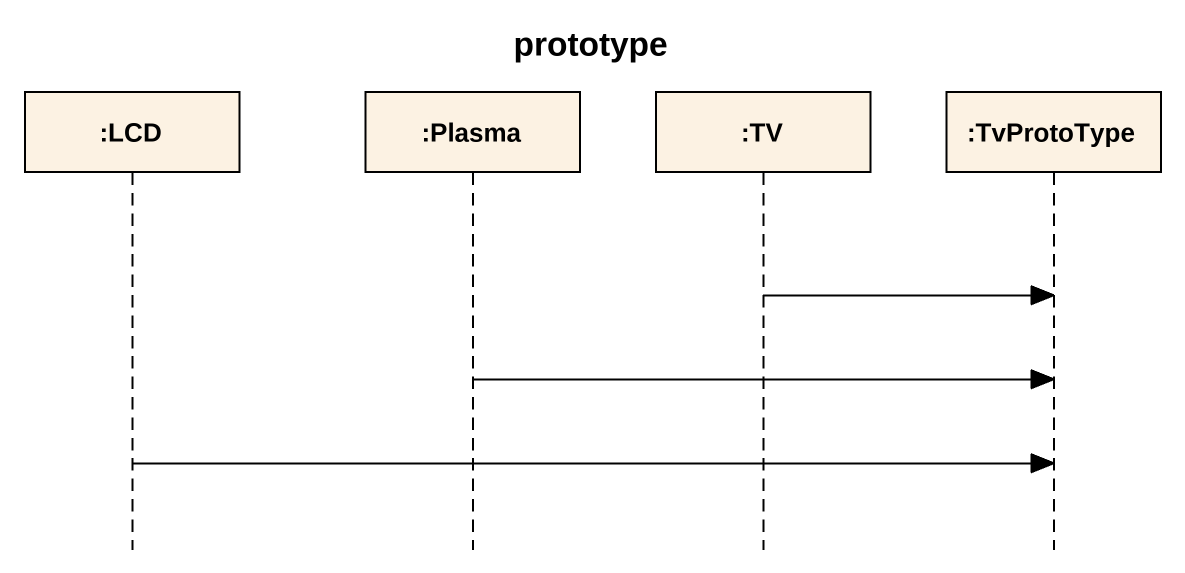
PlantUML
@startuml
title prototype
hide footbox
participant ":LCD" as LCD
participant ":Plasma" as Plasma
participant ":TV" as TV
participant ":TvProtoType" as TvProtoType

TV -> TvProtoType
Plasma -> TvProtoType
LCD -> TvProtoType
@enduml
